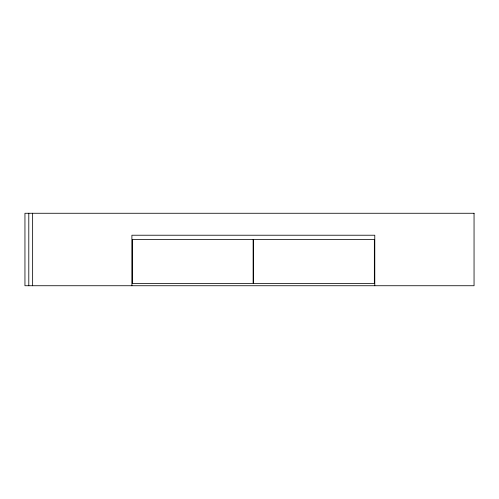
<?xml version="1.0" encoding="UTF-8"?>
<svg xmlns="http://www.w3.org/2000/svg" width="499" height="499" viewBox="0 0 499 499"><rect width="100%" height="100%" fill="white"/><g stroke="black" fill="none" stroke-linecap="round" stroke-linejoin="round"><path stroke-width="0.75" d="M374.786 285.734L374.786 235.222L131.898 235.222L131.898 285.734M32.635 213.266L32.635 285.734M28.792 213.266L28.792 285.734M474.05 213.266L24.95 213.266L24.95 285.734L474.05 285.734L474.05 213.266M253.124 239.62L132.341 239.62L132.341 283.538L253.124 283.538L253.124 239.62M374.35 239.62L253.561 239.62L253.561 283.538L374.35 283.538L374.35 239.62"/></g></svg>
